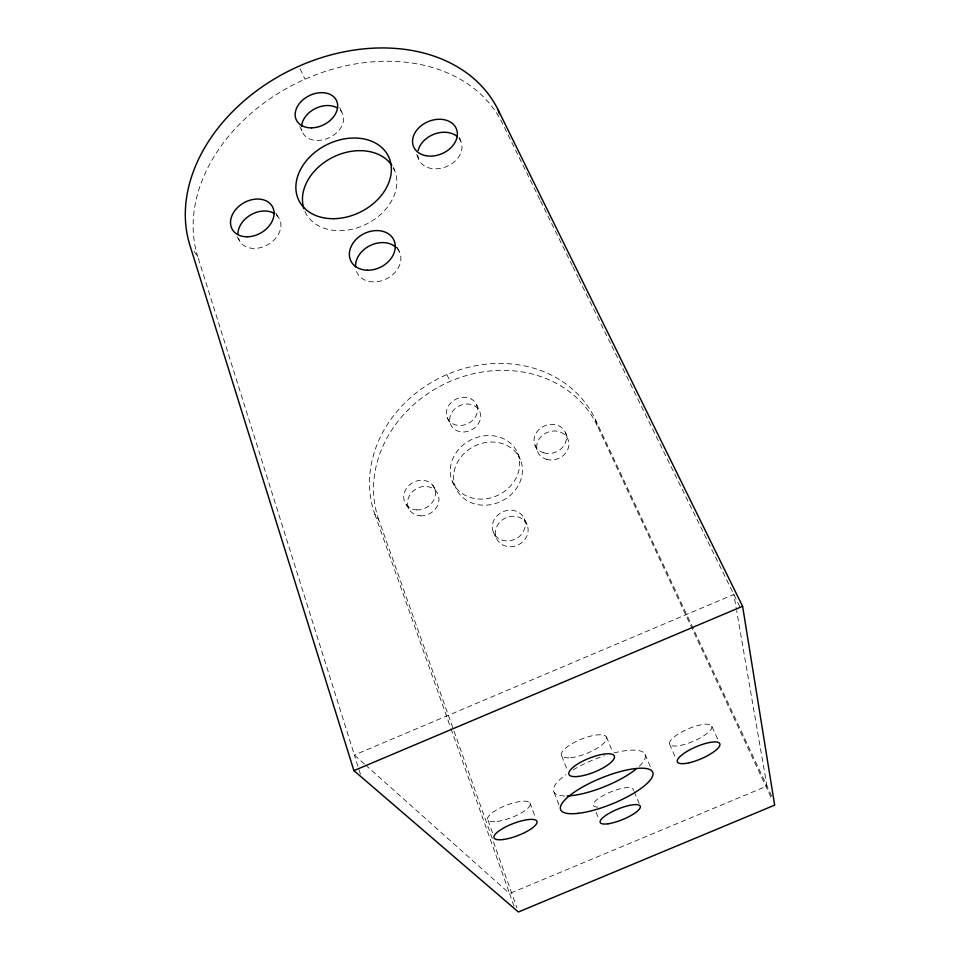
<?xml version="1.0" encoding="UTF-8"?>
<svg xmlns="http://www.w3.org/2000/svg" width="960" height="960" viewBox="0 0 960 960"><rect width="100%" height="100%" fill="white"/><g stroke="black" fill="none" stroke-linecap="round" stroke-linejoin="round"><path stroke-width="0.72" stroke-dasharray="4.8 3.6" d="M364.452 764.004L354.408 755.04L197.76 256.62L193.032 249.756M365.568 765.012L509.568 893.556L514.176 906.564M771.66 796.128L595.392 419.46A120.18 104.184 -26.1 0 0 447.192 374.448A120.18 104.184 -26.1 0 0 374.832 514.212L378.864 520.08L516.888 907.776M237.084 236.808L240.756 242.64M406.284 504.72L410.052 510.672M275.856 212.988L277.92 216.576M432.78 485.316L436.296 491.436M452.136 481.008L455.496 487.176M493.272 532.104L496.356 537.972M299.808 126.72L302.364 131.76M447.216 417.672L450.54 424.236M539.844 199.572L502.236 123.012A166.656 126.612 -26.3 0 0 305.664 78.924A166.656 126.612 -26.3 0 0 197.76 256.62M540.504 200.916L572.184 265.392M572.844 266.736L578.112 277.476M578.772 278.82L611.112 344.628M611.772 345.972L740.22 607.464M300.084 68.832L305.052 79.188M446.868 374.58L450.144 381.408M595.392 419.46L597.504 426.192L771.492 798.336M397.272 247.344L399.756 252.66M524.292 518.844A16.872 14.988 -26.3 0 1 506.088 540.9A16.872 14.988 -26.3 0 1 496.068 516.936A16.872 14.988 -26.3 0 1 524.292 518.844L527.088 524.832A16.716 14.892 -26.3 0 1 509.064 546.708A16.716 14.892 -26.3 0 1 499.116 522.912A16.716 14.892 -26.3 0 1 527.088 524.832M339.72 107.568L342.672 113.976M476.688 404.952A16.056 13.572 -25.9 0 1 459.156 425.448A16.056 13.572 -25.9 0 1 450.084 403.752A16.056 13.572 -25.9 0 1 476.688 404.952L479.76 411.636A15.924 13.5 -25.9 0 1 462.396 431.976A15.924 13.5 -25.9 0 1 453.372 410.4A15.924 13.5 -25.9 0 1 479.76 411.636M711.828 726.336A22.92 6.732 -23.2 0 1 681.636 745.176A22.92 6.732 -23.2 0 1 678.564 733.812A22.92 6.732 -23.2 0 1 711.828 726.336L718.032 739.896M669.588 744.072L675.564 757.716M393.432 167.76L394.524 170.28M517.476 452.928A35.58 30.816 -26.1 0 1 479.172 499.068A35.58 30.816 -26.1 0 1 458.208 449.964A35.58 30.816 -26.1 0 1 517.476 452.928L520.272 459.36A35.268 30.636 -26.1 0 1 482.328 505.152A35.268 30.636 -26.1 0 1 461.484 456.336A35.268 30.636 -26.1 0 1 520.272 459.36M645.084 754.356L650.928 768.048M634.224 791.688L639.12 803.436M606.456 736.98L612.588 751.776M416.772 154.512L418.848 159.612M535.08 445.368L537.72 451.86M596.148 812.232L598.764 818.796M561.672 755.82L567.552 770.712M554.208 792.516L559.02 804.996M529.86 802.74L535.596 818.04M459.384 137.316L460.776 141.204M565.416 432.336L567.792 438.948M488.04 820.308L493.032 834.288M374.832 514.212L450.468 727.152M450.96 728.568L509.568 893.556L766.956 786.06L736.632 610.668M360.444 774.252L354.408 755.04L733.836 594.456L736.38 609.192M378.864 520.08A119.124 103.56 -26.1 0 1 450.456 381.264A119.124 103.56 -26.1 0 1 597.504 426.192M597.78 807.096A21.492 5.952 -22.1 0 1 607.764 793.212A21.492 5.952 -22.1 0 1 633.168 790.728M613.884 752.976A49.344 14.532 -22.1 0 1 638.352 767.136M564.468 795.96A49.344 14.532 -22.1 0 1 565.932 774.6M573.048 769.932A49.344 14.532 -22.1 0 1 604.452 755.724M458.94 138.312A22.896 17.352 -22.8 0 1 446.352 166.632A22.896 17.352 -22.8 0 1 417.756 155.196M340.392 110.412A22.044 16.164 -26.2 0 1 329.436 137.616A22.044 16.164 -26.2 0 1 301.656 129M397.2 248.544A23.616 18.552 -26.5 0 1 387.852 278.112A23.616 18.552 -26.5 0 1 356.52 271.536M276.324 214.956A22.764 17.196 -29.8 0 1 269.052 243.972A22.764 17.196 -29.8 0 1 238.62 238.692M393.312 167.772A49.308 37.404 -26.3 0 1 366.048 224.292A49.308 37.404 -26.3 0 1 304.824 211.152M570.612 757.704A24.312 7.632 -22 0 0 606.588 739.056A24.312 7.632 -22 0 0 574.824 742.128A24.312 7.632 -22 0 0 570.612 757.704M497.136 821.448A22.8 6.672 -21 0 0 530.28 804.444A22.8 6.672 -21 0 0 499.236 808.452A22.8 6.672 -21 0 0 497.136 821.448M416.496 509.868A16.44 14.184 -30.9 0 0 434.616 488.532A16.44 14.184 -30.9 0 0 407.64 486.84A16.44 14.184 -30.9 0 0 416.496 509.868M420.18 515.796A16.296 14.1 -31 0 0 438.12 494.628A16.296 14.1 -31 0 0 411.372 492.924A16.296 14.1 -31 0 0 420.18 515.796M546.312 459.252A16.368 14.196 -21.1 0 0 568.8 442.524A16.368 14.196 -21.1 0 0 543.264 434.676A16.368 14.196 -21.1 0 0 546.312 459.252M543.744 452.796A16.512 14.28 -21.2 0 0 566.424 435.936A16.512 14.28 -21.2 0 0 540.684 428.064A16.512 14.28 -21.2 0 0 543.744 452.796"/><path stroke-width="1.44" d="M353.916 770.64L742.608 606.288L498.084 109.8A168.732 127.392 -26.3 0 0 299.46 65.976A168.732 127.392 -26.3 0 0 189.876 245.172L353.916 770.64L518.388 912L774.66 805.128L742.608 606.288M498.084 109.8L499.332 113.76M636.108 769.044A49.344 14.532 -22.1 0 1 567.156 795.948M355.524 266.748A23.616 18.552 -26.5 0 1 370.608 245.316A23.616 18.552 -26.5 0 1 396.348 247.656M418.164 150.48A22.896 17.352 -22.8 0 1 434.796 133.908A22.896 17.352 -22.8 0 1 457.32 136.656M301.56 126.456A22.044 16.164 -26.2 0 1 314.616 108.9A22.044 16.164 -26.2 0 1 336.912 107.712M237.9 234.144A22.764 17.196 -29.8 0 1 251.076 214.68A22.764 17.196 -29.8 0 1 274.452 213.576M303.852 208.548A49.308 37.404 -26.3 0 1 333.24 157.068A49.308 37.404 -26.3 0 1 391.836 165.372M425.196 155.556A23.184 17.448 -22.8 0 0 457.308 132.66A23.184 17.448 -22.8 0 0 422.352 124.848A23.184 17.448 -22.8 0 0 425.196 155.556M607.992 823.788A21.624 5.748 -22.1 0 0 640.212 807.648A21.624 5.748 -22.1 0 0 612.504 811.512A21.624 5.748 -22.1 0 0 607.992 823.788M503.616 839.46A22.956 6.432 -21 0 0 537.036 822.456A22.956 6.432 -21 0 0 505.896 826.8A22.956 6.432 -21 0 0 503.616 839.46M333.696 218.688A49.92 37.62 -26.3 0 0 389.052 157.692A49.92 37.62 -26.3 0 0 308.148 158.688A49.92 37.62 -26.3 0 0 333.696 218.688M578.244 813.336A49.68 14.028 -22.1 0 0 652.596 776.1A49.68 14.028 -22.1 0 0 589.26 783.456A49.68 14.028 -22.1 0 0 578.244 813.336M689.4 762.72A23.076 6.504 -23.2 0 0 719.892 743.976A23.076 6.504 -23.2 0 0 686.496 751.716A23.076 6.504 -23.2 0 0 689.4 762.72M578.064 776.472A24.492 7.368 -22 0 0 614.376 757.836A24.492 7.368 -22 0 0 582.504 761.28A24.492 7.368 -22 0 0 578.064 776.472M246.9 236.784A23.052 17.292 -29.7 0 0 273.264 208.548A23.052 17.292 -29.7 0 0 236.724 208.392A23.052 17.292 -29.7 0 0 246.9 236.784M367.56 270.228A23.916 18.672 -26.5 0 0 394.164 240.684A23.916 18.672 -26.5 0 0 355.248 240.288A23.916 18.672 -26.5 0 0 367.56 270.228M311.604 127.848A22.308 16.248 -26.2 0 0 336.768 101.148A22.308 16.248 -26.2 0 0 300.888 101.796A22.308 16.248 -26.2 0 0 311.604 127.848"/></g></svg>
